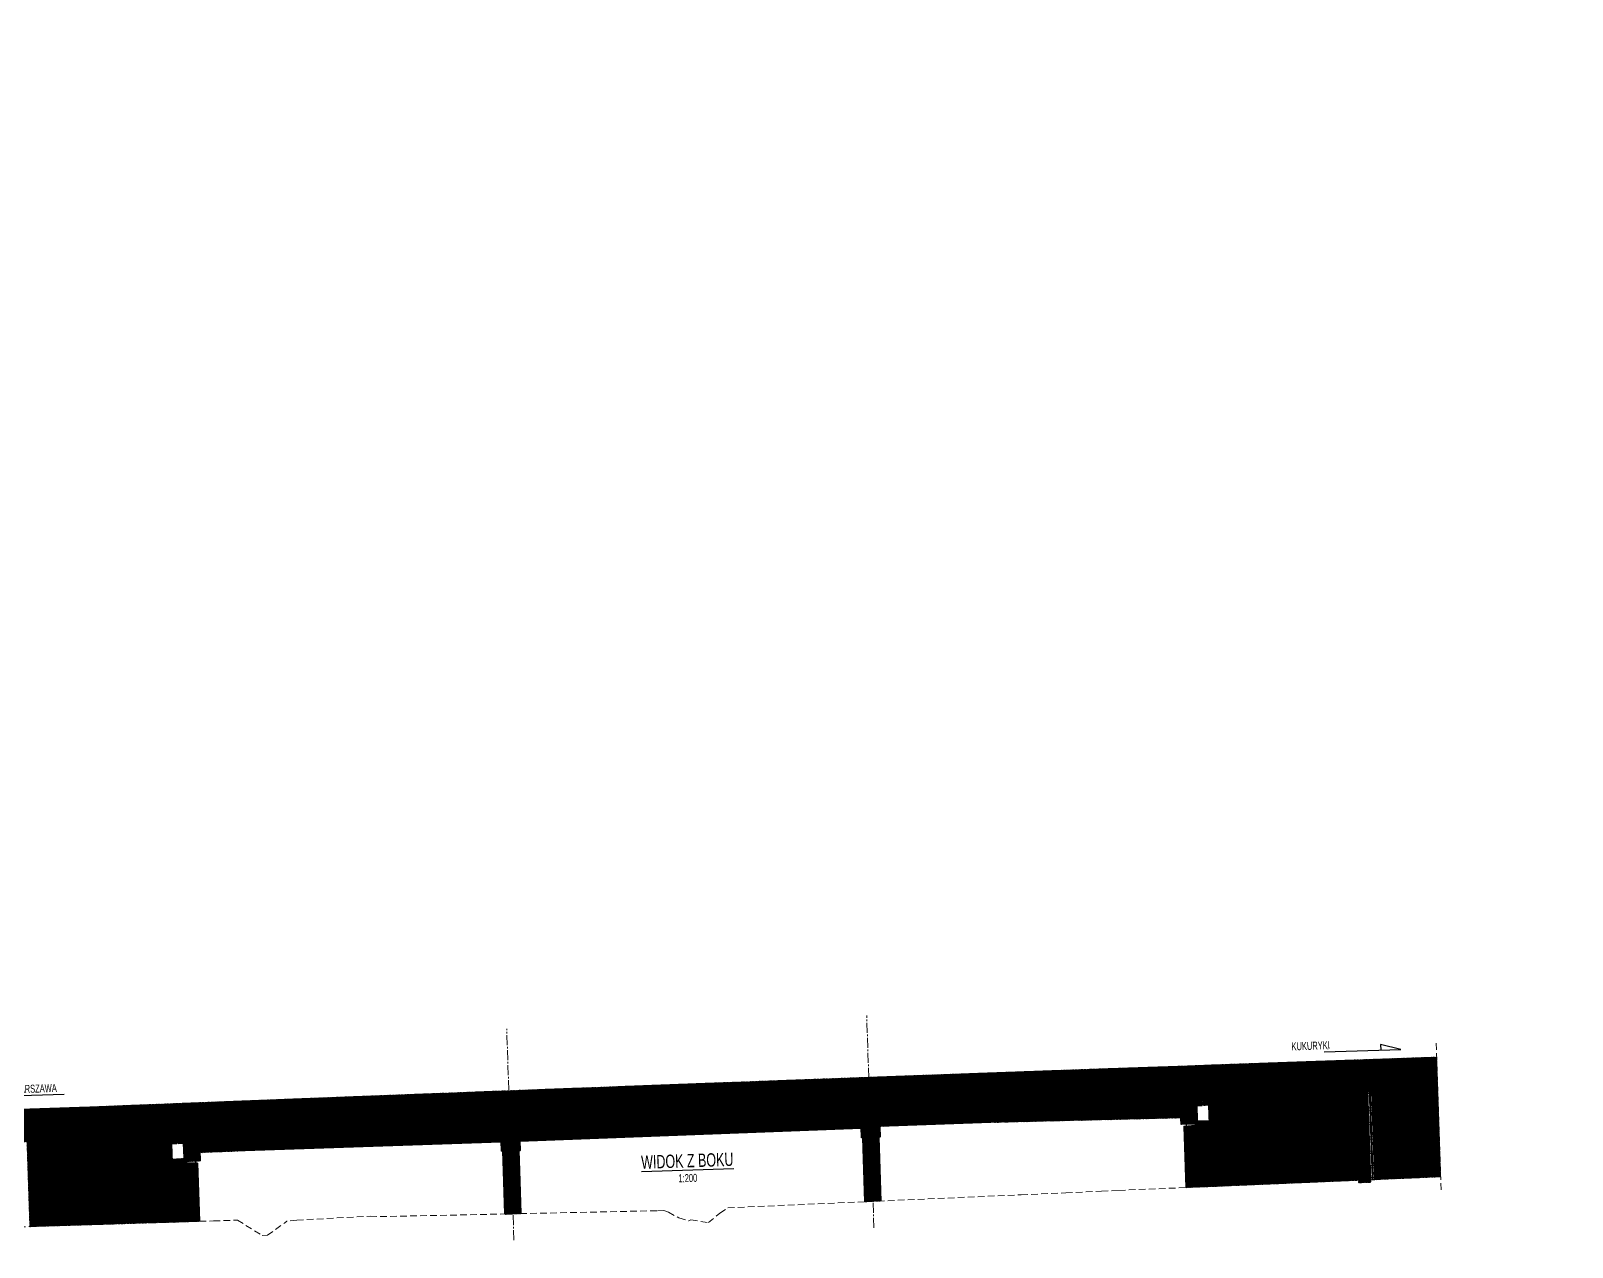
# Model space of a CAD drawing. Header units: metres. Extents: x 8395712 to 9795150, y 4166577 to 5794892.
# Drawn here: x 8418114.5 to 8418230, y 5772667.5 to 5772758.7 of the extents above; entities that cross this region are included whole.
import ezdxf
from ezdxf.enums import TextEntityAlignment as Align

# ---------------------------------------------------------------- set-up
doc = ezdxf.new("R2010")
doc.units = ezdxf.units.M
for name, pattern in [('CENTER2', [1.125, 0.75, -0.125, 0.125, -0.125]), ('DASHED', [0.75, 0.5, -0.25]), ('HIDDEN', [0.375, 0.25, -0.125])]:
    doc.linetypes.add(name, pattern=pattern)
for name, color, linetype, lineweight in [('$0$AII_M_wyposażenie', 8, 'Continuous', 9), ('AII_M_konstrukcja 0.35', 2, 'Continuous', 35), ('AII_M_kreskowanie', 8, 'Continuous', 0), ('AII_M_obiekty osie', 7, 'CENTER2', 18), ('AII_M_odwodnienie', 8, 'Continuous', 9), ('AII_M_opisy', 1, 'Continuous', 25), ('AII_M_opisy wymiary', 1, 'Continuous', 25), ('AII_M_roboty ziemne wykopy', 9, 'DASHED', 18), ('AII_M_teren istniejacy', 94, 'DASHED', 18), ('AII_M_teren projektowany', 4, 'Continuous', 70), ('AII_M_wymiary', 1, 'Continuous', 25), ('G_ProfilPodluznyKrzywa', 1, 'Continuous', 50)]:
    doc.layers.add(name, color=color, linetype=linetype, lineweight=lineweight)
for name, color, linetype in [('$4$AII_M_obiekty', 7, 'Continuous'), ('AII_M_ekrany', 8, 'Continuous'), ('AII_M_opis', 1, 'Continuous'), ('AII_M_opisy kierunki', 1, 'Continuous'), ('AII_M_podpory', 1, 'Continuous'), ('AII_M_schody', 8, 'Continuous'), ('AII_M_wyposażenie', 8, 'Continuous')]:
    doc.layers.add(name, color=color, linetype=linetype)
doc.styles.add('AII_norm.', font='CDMSIMPL.shx', dxfattribs={"width": 0.75, "bigfont": 'CDMBIGPL.shx'})
doc.styles.add('CDMSTYLE', font='CDMSIMPL.shx', dxfattribs={"width": 0.7, "bigfont": 'CDMBIGPL.shx'})
pattern_1 = [(46.920622, (8418133.89308, 5772453.13656), (-0.023190459, 0.0216855968), []), (136.920622, (8418133.89308, 5772453.13656), (-0.0216855968, -0.023190459), [])]

# ---------------------------------------------------------------- blocks, each defined once
blk = doc.blocks.new('$0$ŁożGarn GJ-flat-1')
at = {"layer": '$0$AII_M_wyposażenie', "linetype": 'Continuous', "lineweight": -2, "ltscale": 0.01}
for p, q in [((-0.31, 0.11), (-0.31, 0.14)), ((-0.31, 0.14), (0.31, 0.14)), ((-0.03, 0.11), (-0.31, 0.11)), ((-0.3, 0.1), (-0.3, 0.11)), ((-0.3, 0.1), (-0.03, 0.1)), ((-0.26, 0.06), (-0.3, 0.06)), ((-0.3, 0), (-0.3, 0.06)), ((-0.3, 0), (0.3, 0)), ((-0.29, 0.1), (-0.25, 0.1)), ((-0.29, 0.08), (-0.29, 0.1)), ((-0.29, 0.08), (-0.26, 0.08)), ((-0.28, 0.06), (-0.28, 0.08)), ((-0.26, 0.06), (-0.26, 0.08)), ((-0.26, 0.06), (-0.26, 0.06)), ((-0.26, 0.06), (-0.26, 0.06)), ((-0.26, 0.01), (-0.26, 0.06)), ((0.26, 0.04), (-0.26, 0.04)), ((-0.26, 0.01), (0.26, 0.01)), ((-0.25, 0.09), (-0.25, 0.1)), ((-0.04, 0.09), (-0.25, 0.09)), ((-0.04, 0.1), (-0.04, 0.1)), ((-0.04, 0.1), (-0.03, 0.1)), ((-0.04, 0.1), (-0.04, 0.09)), ((0.04, 0.09), (-0.04, 0.09)), ((0.02, 0.12), (-0.03, 0.12)), ((0.03, 0.12), (-0.03, 0.12)), ((-0.03, 0.12), (-0.03, 0.12)), ((-0.03, 0.12), (-0.03, 0.11)), ((-0.03, 0.12), (-0.03, 0.1)), ((-0.03, 0.11), (-0.03, 0.1)), ((-0.03, 0.11), (-0.03, 0.11)), ((0.02, 0.12), (0.03, 0.12)), ((0.02, 0.12), (0.02, 0.1)), ((0.02, 0.11), (0.03, 0.11)), ((0.04, 0.1), (0.02, 0.1)), ((0.03, 0.12), (0.03, 0.11)), ((0.03, 0.11), (0.03, 0.1)), ((0.31, 0.11), (0.03, 0.11)), ((0.3, 0.1), (0.03, 0.1)), ((0.04, 0.1), (0.04, 0.1)), ((0.04, 0.1), (0.04, 0.09)), ((0.25, 0.09), (0.04, 0.09)), ((0.29, 0.1), (0.25, 0.1)), ((0.25, 0.09), (0.25, 0.1)), ((0.29, 0.08), (0.26, 0.08)), ((0.26, 0.06), (0.26, 0.08)), ((0.26, 0.06), (0.26, 0.06)), ((0.26, 0.06), (0.3, 0.06)), ((0.26, 0.01), (0.26, 0.06)), ((0.26, 0.06), (0.26, 0.06)), ((0.28, 0.06), (0.28, 0.08)), ((0.29, 0.08), (0.29, 0.1)), ((0.3, 0.1), (0.3, 0.11)), ((0.3, 0), (0.3, 0.06)), ((0.31, 0.14), (0.31, 0.11))]:
    blk.add_line(p, q, dxfattribs=at)
blk = doc.blocks.new('*U397')
at = {"layer": 'AII_M_schody', "color": 0, "linetype": 'Continuous', "lineweight": 5, "ltscale": 0.5}
blk.add_line((0.4, -6.66), (-0.4, -6.66), dxfattribs=at)
at = {"layer": 'AII_M_schody', "color": 0, "linetype": 'HIDDEN', "lineweight": 5, "ltscale": 0.5}
for p, q in [((-0.4, -6.66), (-0.4, -6.84)), ((-0.4, -6.84), (0.4, -6.84)), ((0.4, -6.84), (0.4, -6.66))]:
    blk.add_line(p, q, dxfattribs=at)
at = {"layer": 'AII_M_schody', "color": 0, "linetype": 'Continuous', "lineweight": 5}
for points in [[(-0.65, 1.1), (-0.57, 1.1), (-0.57, -6.48), (-0.65, -6.48)], [(-0.46, -6.66), (-0.46, 0), (-0.4, 0), (-0.4, -6.66)], [(0.4, -0.18), (0.4, 0), (-0.4, 0), (-0.4, -0.18)], [(0.46, -6.66), (0.46, 0), (0.4, 0), (0.4, -6.66)], [(0.4, -0.36), (0.4, -0.18), (-0.4, -0.18), (-0.4, -0.36)], [(0.4, -0.54), (0.4, -0.36), (-0.4, -0.36), (-0.4, -0.54)], [(0.4, -0.72), (0.4, -0.54), (-0.4, -0.54), (-0.4, -0.72)], [(0.4, -0.9), (0.4, -0.72), (-0.4, -0.72), (-0.4, -0.9)], [(0.4, -1.08), (0.4, -0.9), (-0.4, -0.9), (-0.4, -1.08)], [(0.4, -1.26), (0.4, -1.08), (-0.4, -1.08), (-0.4, -1.26)], [(0.4, -1.44), (0.4, -1.26), (-0.4, -1.26), (-0.4, -1.44)], [(0.4, -1.62), (0.4, -1.44), (-0.4, -1.44), (-0.4, -1.62)], [(0.4, -1.8), (0.4, -1.62), (-0.4, -1.62), (-0.4, -1.8)], [(0.4, -1.98), (0.4, -1.8), (-0.4, -1.8), (-0.4, -1.98)], [(0.4, -2.16), (0.4, -1.98), (-0.4, -1.98), (-0.4, -2.16)], [(0.4, -2.34), (0.4, -2.16), (-0.4, -2.16), (-0.4, -2.34)], [(0.4, -2.52), (0.4, -2.34), (-0.4, -2.34), (-0.4, -2.52)], [(0.4, -2.7), (0.4, -2.52), (-0.4, -2.52), (-0.4, -2.7)], [(0.4, -2.88), (0.4, -2.7), (-0.4, -2.7), (-0.4, -2.88)], [(0.4, -3.06), (0.4, -2.88), (-0.4, -2.88), (-0.4, -3.06)], [(0.4, -3.24), (0.4, -3.06), (-0.4, -3.06), (-0.4, -3.24)], [(0.4, -3.42), (0.4, -3.24), (-0.4, -3.24), (-0.4, -3.42)], [(0.4, -3.6), (0.4, -3.42), (-0.4, -3.42), (-0.4, -3.6)], [(0.4, -3.78), (0.4, -3.6), (-0.4, -3.6), (-0.4, -3.78)], [(0.4, -3.96), (0.4, -3.78), (-0.4, -3.78), (-0.4, -3.96)], [(0.4, -4.14), (0.4, -3.96), (-0.4, -3.96), (-0.4, -4.14)], [(0.4, -4.32), (0.4, -4.14), (-0.4, -4.14), (-0.4, -4.32)], [(0.4, -4.5), (0.4, -4.32), (-0.4, -4.32), (-0.4, -4.5)], [(0.4, -4.68), (0.4, -4.5), (-0.4, -4.5), (-0.4, -4.68)], [(0.4, -4.86), (0.4, -4.68), (-0.4, -4.68), (-0.4, -4.86)], [(0.4, -5.04), (0.4, -4.86), (-0.4, -4.86), (-0.4, -5.04)], [(0.4, -5.22), (0.4, -5.04), (-0.4, -5.04), (-0.4, -5.22)], [(0.4, -5.4), (0.4, -5.22), (-0.4, -5.22), (-0.4, -5.4)], [(0.4, -5.58), (0.4, -5.4), (-0.4, -5.4), (-0.4, -5.58)], [(0.4, -5.76), (0.4, -5.58), (-0.4, -5.58), (-0.4, -5.76)], [(0.4, -5.94), (0.4, -5.76), (-0.4, -5.76), (-0.4, -5.94)], [(-0.46, -6.66), (-0.76, -6.66), (-0.76, -6.48), (-0.46, -6.48)], [(0.4, -6.12), (0.4, -5.94), (-0.4, -5.94), (-0.4, -6.12)], [(0.4, -6.3), (0.4, -6.12), (-0.4, -6.12), (-0.4, -6.3)], [(0.4, -6.48), (0.4, -6.3), (-0.4, -6.3), (-0.4, -6.48)], [(0.4, -6.66), (0.4, -6.48), (-0.4, -6.48), (-0.4, -6.66)]]:
    blk.add_lwpolyline(points, close=True, dxfattribs=at)
for points in [[(-0.65, -0.36), (-0.76, -0.36), (-0.76, -0.18), (-0.65, -0.18)], [(-0.57, -0.18), (-0.46, -0.18), (-0.46, -0.36), (-0.57, -0.36)], [(-0.65, -1.44), (-0.76, -1.44), (-0.76, -1.26), (-0.65, -1.26)], [(-0.57, -1.26), (-0.46, -1.26), (-0.46, -1.44), (-0.57, -1.44)], [(-0.65, -2.52), (-0.76, -2.52), (-0.76, -2.34), (-0.65, -2.34)], [(-0.65, -3.6), (-0.76, -3.6), (-0.76, -3.42), (-0.65, -3.42)], [(-0.57, -2.34), (-0.46, -2.34), (-0.46, -2.52), (-0.57, -2.52)], [(-0.57, -3.42), (-0.46, -3.42), (-0.46, -3.6), (-0.57, -3.6)], [(-0.65, -4.68), (-0.76, -4.68), (-0.76, -4.5), (-0.65, -4.5)], [(-0.57, -4.5), (-0.46, -4.5), (-0.46, -4.68), (-0.57, -4.68)], [(-0.65, -5.76), (-0.76, -5.76), (-0.76, -5.58), (-0.65, -5.58)], [(-0.57, -5.58), (-0.46, -5.58), (-0.46, -5.76), (-0.57, -5.76)]]:
    blk.add_lwpolyline(points, dxfattribs=at)
blk = doc.blocks.new('zw$F0A4')
at = {"layer": 'AII_M_kreskowanie'}
h = blk.add_hatch(dxfattribs=at)
h.set_pattern_fill('ANSI37', color=253, scale=0.0005, angle=356.3528)
h.set_pattern_definition([(289.06737, (0.2937978, 0.4388404), (0.001500402, 0.0005186039), []), (19.06737, (0.2937978, 0.4388404), (-0.0005186039, 0.001500402), [])])
h.paths.add_polyline_path([(0.08, 2.4), (-0.08, 2.4), (-0.08, 0), (0.08, 0)])
at = {"layer": 'AII_M_ekrany', "const_width": 0.01}
blk.add_lwpolyline([(0.08, 2.4), (-0.08, 2.4), (-0.08, 0), (0.08, 0)], close=True, dxfattribs=at)
blk = doc.blocks.new('*U11')
at = {"layer": 'AII_M_opisy kierunki', "color": 0, "lineweight": -2}
blk.add_lwpolyline([(-28.77, 0), (0, 0), (-7.5, 2.1), (-7.5, 2.1), (-7.5, 0)], dxfattribs=at)
at = {"layer": 'AII_M_opisy kierunki', "color": 2, "lineweight": -2, "style": 'CDMSTYLE', "width": 0.7}
blk.add_attdef('KIERUNEK', (-40.9, 1), '', height=3, dxfattribs=at)
blk = doc.blocks.new('*U10')
at = {"layer": 'AII_M_opisy kierunki', "color": 0, "lineweight": -2}
blk.add_lwpolyline([(28.77, 0), (0, 0), (7.5, 2.1), (7.5, 2.1), (7.5, 0)], dxfattribs=at)
at = {"layer": 'AII_M_opisy kierunki', "color": 2, "lineweight": -2, "style": 'CDMSTYLE', "width": 0.7}
blk.add_attdef('KIERUNEK', (9.5, 1), '', height=3, dxfattribs=at)

msp = doc.modelspace()

# ---------------------------------------------------------------- hatches: boundary and pattern name
at = {"layer": 'AII_M_kreskowanie', "lineweight": 0, "true_color": 0xc5c7c4}
h = msp.add_hatch(dxfattribs=at)
h.set_pattern_fill('ANSI37', color=9, scale=0.01, angle=118.530176)
h.set_pattern_definition([(165.450799, (8418133.89308, 5772453.13656), (-0.0079759582, -0.0307318498), []), (255.450799, (8418133.89308, 5772453.13656), (0.0307318498, -0.0079759582), [])])
edge = h.paths.add_edge_path()
edge.add_line((8418163.8963, 5772677.3202), (8418125.5422, 5772675.854))
edge.add_line((8418125.5422, 5772675.854), (8418125.5624, 5772675.2543))
edge.add_arc((8418908.7333, 5752691.225), 19999.3696, 92.02429181, 92.244264, ccw=False)
edge.add_line((8418202.2914, 5772678.1138), (8418202.2713, 5772678.7134))
edge.add_line((8418202.2713, 5772678.7134), (8418163.8963, 5772677.3202))
at = {"layer": 'AII_M_kreskowanie', "linetype": 'ByBlock', "lineweight": 25, "true_color": 0xa53a2d}
h = msp.add_hatch(dxfattribs=at)
h.set_pattern_fill('ANSI37', color=15, scale=0.01)
h.set_pattern_definition([(46.920622, (8418134.341746, 5772439.757), (-0.023190459, 0.0216855968), []), (136.920622, (8418134.341746, 5772439.757), (-0.0216855968, -0.023190459), [])])
h.paths.add_polyline_path([(8418219.9541, 5772679.3334), (8418219.048, 5772679.303), (8418217.0492, 5772679.234), (8418215.0504, 5772679.1647), (8418213.7011, 5772679.1178), (8418213.1268, 5772679.0978), (8418211.1291, 5772679.0282), (8418209.1303, 5772678.9584), (8418207.1316, 5772678.8883), (8418205.1328, 5772678.8181), (8418203.134, 5772678.7476), (8418201.1357, 5772678.6649), (8418199.1368, 5772678.5978), (8418197.1379, 5772678.5308), (8418195.139, 5772678.4638), (8418193.1403, 5772678.3923), (8418191.1416, 5772678.3207), (8418189.1429, 5772678.2488), (8418187.1442, 5772678.1767), (8418185.1455, 5772678.1045), (8418183.1468, 5772678.032), (8418181.1481, 5772677.9594), (8418179.1494, 5772677.8865), (8418177.1507, 5772677.8135), (8418175.1521, 5772677.7402), (8418173.1534, 5772677.6667), (8418171.1548, 5772677.5931), (8418169.1561, 5772677.5192), (8418167.1575, 5772677.4452), (8418165.1588, 5772677.3709), (8418163.1602, 5772677.2965), (8418161.1616, 5772677.2218), (8418159.163, 5772677.1469), (8418157.1646, 5772677.0651), (8418155.1658, 5772676.9966), (8418153.1672, 5772676.9212), (8418151.1686, 5772676.8455), (8418149.17, 5772676.7697), (8418147.1714, 5772676.6936), (8418145.1729, 5772676.6174), (8418143.1743, 5772676.5409), (8418141.1757, 5772676.4642), (8418139.1772, 5772676.3874), (8418137.1787, 5772676.3103), (8418135.1801, 5772676.2331), (8418133.1816, 5772676.1556), (8418131.1831, 5772676.078), (8418129.1846, 5772676.0001), (8418127.1861, 5772675.9208), (8418125.1876, 5772675.8438), (8418123.1891, 5772675.7654), (8418121.1906, 5772675.6867), (8418119.1922, 5772675.6043), (8418117.1933, 5772675.5373), (8418115.1945, 5772675.4703), (8418114.295, 5772675.4401), (8418112.9459, 5772675.3866), (8418110.947, 5772675.3195), (8418108.122, 5772675.1937), (8418108.0416, 5772677.5887), (8418110.8667, 5772677.7145), (8418112.8656, 5772677.7815), (8418114.2147, 5772677.835), (8418115.1142, 5772677.8652), (8418117.113, 5772677.9322), (8418119.1119, 5772677.9993), (8418121.1103, 5772678.0816), (8418123.1088, 5772678.1603), (8418125.1072, 5772678.2388), (8418127.1058, 5772678.3158), (8418129.1043, 5772678.3951), (8418131.1028, 5772678.4729), (8418133.1013, 5772678.5506), (8418135.0998, 5772678.628), (8418137.0983, 5772678.7053), (8418139.0969, 5772678.7823), (8418141.0954, 5772678.8592), (8418143.094, 5772678.9358), (8418145.0925, 5772679.0123), (8418147.0911, 5772679.0886), (8418149.0897, 5772679.1646), (8418151.0883, 5772679.2405), (8418153.0869, 5772679.3161), (8418155.0854, 5772679.3916), (8418157.0843, 5772679.46), (8418159.0827, 5772679.5419), (8418161.0813, 5772679.6167), (8418163.0799, 5772679.6914), (8418165.0785, 5772679.7659), (8418167.0772, 5772679.8401), (8418169.0758, 5772679.9142), (8418171.0744, 5772679.988), (8418173.0731, 5772680.0617), (8418175.0718, 5772680.1351), (8418177.0704, 5772680.2084), (8418179.0691, 5772680.2815), (8418181.0678, 5772680.3543), (8418183.0665, 5772680.427), (8418185.0652, 5772680.4994), (8418187.0639, 5772680.5717), (8418189.0626, 5772680.6437), (8418191.0613, 5772680.7156), (8418193.06, 5772680.7873), (8418195.0587, 5772680.8587), (8418197.0576, 5772680.9257), (8418199.0565, 5772680.9928), (8418201.0554, 5772681.0598), (8418203.0537, 5772681.1425), (8418205.0525, 5772681.213), (8418207.0512, 5772681.2832), (8418209.05, 5772681.3533), (8418211.0488, 5772681.4232), (8418213.0465, 5772681.4928), (8418213.6208, 5772681.5128), (8418214.9701, 5772681.5596), (8418216.9689, 5772681.6289), (8418218.9677, 5772681.698), (8418219.8738, 5772681.7284)])
at = {"layer": 'AII_M_kreskowanie', "linetype": 'Continuous', "true_color": 0xc5c7c4}
h = msp.add_hatch(dxfattribs=at)
h.set_pattern_fill('ANSI37', color=9, scale=0.005, angle=-16.947042)
h.set_pattern_definition([(292.9075595, (8418124.100431, 5772419.812247), (0.0146230032, 0.0061792721), []), (22.9075595, (8418124.100431, 5772419.812247), (-0.0061792721, 0.0146230032), [])])
h.paths.add_polyline_path([(8418214.8633, 5772680.2838), (8418214.7834, 5772680.2811), (8418215.0434, 5772672.5255), (8418215.1234, 5772672.5282)])
at = {"layer": 'AII_M_kreskowanie', "linetype": 'ByBlock', "lineweight": 25, "true_color": 0x4d6f39}
h = msp.add_hatch(dxfattribs=at)
h.set_pattern_fill('ANSI37', color=87, scale=0.01)
h.set_pattern_definition([(46.920622, (8418134.23674, 5772442.888382), (-0.023190459, 0.0216855968), []), (136.920622, (8418134.23674, 5772442.888382), (-0.0216855968, -0.023190459), [])])
h.paths.add_polyline_path([(8418211.9628, 5772678.4532), (8418212.8435, 5772679.084), (8418211.2126, 5772679.0274), (8418202.4712, 5772678.7205), (8418202.4212, 5772678.7187), (8418202.3712, 5772678.717), (8418202.3913, 5772678.1173), (8418202.3929, 5772678.1173), (8418202.3945, 5772678.1174), (8418202.396, 5772678.1175), (8418202.3976, 5772678.1175), (8418202.3992, 5772678.1176), (8418202.4007, 5772678.1176), (8418202.4023, 5772678.1177), (8418202.4038, 5772678.1177), (8418202.4054, 5772678.1178), (8418202.407, 5772678.1178), (8418202.4085, 5772678.1179), (8418202.4101, 5772678.1179), (8418202.4116, 5772678.118), (8418202.4132, 5772678.1181), (8418202.4148, 5772678.1181), (8418202.4163, 5772678.1182), (8418202.4179, 5772678.1182), (8418202.4195, 5772678.1183), (8418202.421, 5772678.1183), (8418202.4226, 5772678.1184), (8418202.4241, 5772678.1184), (8418202.4257, 5772678.1185), (8418202.4273, 5772678.1186), (8418202.4288, 5772678.1186), (8418202.4304, 5772678.1187), (8418202.4319, 5772678.1187), (8418202.4335, 5772678.1188), (8418202.4351, 5772678.1188), (8418202.4366, 5772678.1189), (8418202.4382, 5772678.1189), (8418202.4398, 5772678.119), (8418202.4413, 5772678.1191), (8418202.4429, 5772678.1191), (8418202.4444, 5772678.1192), (8418202.446, 5772678.1192), (8418202.4476, 5772678.1193), (8418202.4491, 5772678.1193), (8418202.4507, 5772678.1194), (8418202.4522, 5772678.1194), (8418202.4538, 5772678.1195), (8418202.4554, 5772678.1195), (8418202.4569, 5772678.1196), (8418202.4585, 5772678.1197), (8418202.4601, 5772678.1197), (8418202.4616, 5772678.1198), (8418202.4632, 5772678.1198), (8418202.4647, 5772678.1199), (8418202.4663, 5772678.1199), (8418202.4679, 5772678.12), (8418202.4694, 5772678.12), (8418202.471, 5772678.1201), (8418202.4726, 5772678.1202), (8418202.4741, 5772678.1202), (8418202.4757, 5772678.1203), (8418202.4772, 5772678.1203), (8418202.4788, 5772678.1204), (8418202.4804, 5772678.1204), (8418202.4819, 5772678.1205), (8418202.4835, 5772678.1205), (8418202.485, 5772678.1206), (8418202.4866, 5772678.1207), (8418202.4882, 5772678.1207), (8418202.4897, 5772678.1208), (8418202.4913, 5772678.1208), (8418202.7645, 5772678.1305), (8418203.0376, 5772678.1401), (8418203.3108, 5772678.1498), (8418203.584, 5772678.1594), (8418203.8571, 5772678.169), (8418204.1303, 5772678.1787), (8418204.4035, 5772678.1883), (8418204.6766, 5772678.1979), (8418204.9498, 5772678.2075), (8418205.223, 5772678.2171), (8418205.4961, 5772678.2268), (8418205.7693, 5772678.2364), (8418206.0425, 5772678.246), (8418206.3157, 5772678.2556), (8418206.5888, 5772678.2652), (8418206.862, 5772678.2748), (8418207.1352, 5772678.2843), (8418207.4083, 5772678.2939), (8418207.6815, 5772678.3035), (8418207.9547, 5772678.3131), (8418208.2278, 5772678.3227), (8418208.501, 5772678.3322), (8418208.7742, 5772678.3418), (8418209.0474, 5772678.3514), (8418209.3205, 5772678.3609), (8418209.5937, 5772678.3705), (8418209.8669, 5772678.38), (8418210.14, 5772678.3896), (8418210.4132, 5772678.3991), (8418210.6864, 5772678.4087), (8418210.9596, 5772678.4182), (8418211.2327, 5772678.4278), (8418211.5059, 5772678.4373), (8418211.7791, 5772678.4468)])
h.paths.add_polyline_path([(8418115.4009, 5772675.4542), (8418116.3125, 5772674.8897), (8418116.5254, 5772674.8981), (8418116.7956, 5772674.9088), (8418117.0659, 5772674.9196), (8418117.3362, 5772674.9303), (8418117.6064, 5772674.941), (8418117.8767, 5772674.9517), (8418118.147, 5772674.9624), (8418118.4172, 5772674.973), (8418118.6875, 5772674.9837), (8418118.9578, 5772674.9944), (8418119.228, 5772675.0051), (8418119.4983, 5772675.0158), (8418119.7686, 5772675.0264), (8418120.0388, 5772675.0371), (8418120.3091, 5772675.0478), (8418120.5794, 5772675.0584), (8418120.8496, 5772675.0691), (8418121.1199, 5772675.0797), (8418121.3902, 5772675.0904), (8418121.6604, 5772675.101), (8418121.9307, 5772675.1117), (8418122.201, 5772675.1223), (8418122.4713, 5772675.133), (8418122.7415, 5772675.1436), (8418123.0118, 5772675.1542), (8418123.2821, 5772675.1648), (8418123.5523, 5772675.1755), (8418123.8226, 5772675.1861), (8418124.0929, 5772675.1967), (8418124.3631, 5772675.2073), (8418124.6334, 5772675.2179), (8418124.9037, 5772675.2285), (8418125.174, 5772675.2391), (8418125.4442, 5772675.2497), (8418125.4241, 5772675.8494), (8418125.151, 5772675.8386), (8418124.8778, 5772675.8279), (8418124.6046, 5772675.8171), (8418124.3315, 5772675.8063), (8418124.0583, 5772675.7956), (8418123.7852, 5772675.7848), (8418123.512, 5772675.7741), (8418123.2389, 5772675.7633), (8418122.9657, 5772675.7525), (8418122.6925, 5772675.7418), (8418122.4194, 5772675.731), (8418122.1462, 5772675.7202), (8418121.8731, 5772675.7095), (8418121.5999, 5772675.6987), (8418121.3267, 5772675.6879), (8418121.0536, 5772675.6772), (8418120.7804, 5772675.6664), (8418120.5073, 5772675.6556), (8418120.2341, 5772675.6449), (8418119.961, 5772675.6341), (8418119.6878, 5772675.6233), (8418119.4146, 5772675.6126), (8418119.1415, 5772675.6018), (8418118.8683, 5772675.591), (8418118.5952, 5772675.5802), (8418118.322, 5772675.5695), (8418118.0488, 5772675.5587), (8418117.7757, 5772675.5479), (8418117.5025, 5772675.5372), (8418117.2294, 5772675.5264), (8418116.9562, 5772675.5156), (8418116.6831, 5772675.5048), (8418116.4099, 5772675.4941), (8418116.1367, 5772675.4833), (8418115.8636, 5772675.4725), (8418115.5904, 5772675.4617)])
h.paths.add_polyline_path([(8418108.1232, 5772675.1638), (8418108.123, 5772675.1669), (8418107.942, 5772675.1597)])
at = {"layer": 'AII_M_kreskowanie', "linetype": 'ByBlock', "lineweight": 25, "true_color": 0x61993b}
h = msp.add_hatch(dxfattribs=at)
h.set_pattern_fill('ANSI37', color=85, scale=0.01)
h.set_pattern_definition(pattern_1)
h.paths.add_polyline_path([(8418214.0137, 5772672.4992), (8418213.7918, 5772679.1171), (8418212.8439, 5772679.0843), (8418202.9957, 5772672.0309)])
h.paths.add_polyline_path([(8418215.0111, 5772679.1598), (8418215.2327, 5772672.551), (8418220.1745, 5772672.7611), (8418219.9542, 5772679.3307)])
at = {"layer": 'AII_M_kreskowanie', "lineweight": 0, "true_color": 0x818979}
h = msp.add_hatch(dxfattribs=at)
h.set_pattern_fill('ANSI37', color=8, scale=0.01, angle=118.530176)
h.set_pattern_definition([(46.920622, (8418161.534178, 5772440.85026), (-0.023190459, 0.0216855968), []), (136.920622, (8418161.534178, 5772440.85026), (-0.0216855968, -0.023190459), [])])
h.paths.add_polyline_path([(8418214.7103, 5772679.1781), (8418213.7908, 5772679.1472), (8418214.02, 5772672.3111), (8418214.9395, 5772672.3419)])
at = {"layer": 'AII_M_kreskowanie', "linetype": 'ByBlock', "lineweight": 25, "true_color": 0x818979}
h = msp.add_hatch(dxfattribs=at)
h.set_pattern_fill('ANSI37', color=8, scale=0.01)
h.set_pattern_definition([(46.920622, (8418185.90183, 5772467.71973), (-0.023190459, 0.021685597), []), (136.920622, (8418185.90183, 5772467.71973), (-0.021685597, -0.023190459), [])])
h.paths.add_polyline_path([(8418200.9922, 5772678.0678), (8418178.1069, 5772677.2469), (8418178.1304, 5772676.5447), (8418201.0157, 5772677.3689)])
h = msp.add_hatch(dxfattribs=at)
h.set_pattern_fill('ANSI37', color=8, scale=0.01)
h.set_pattern_definition(pattern_1)
h.paths.add_polyline_path([(8418204.7899, 5772678.2019), (8418202.7911, 5772678.1314), (8418202.8391, 5772676.6997), (8418200.9434, 5772676.541), (8418201.0973, 5772671.9518), (8418202.9957, 5772672.0309), (8418204.9499, 5772673.4305)])
at = {"layer": 'AII_M_kreskowanie', "linetype": 'ByBlock', "lineweight": 25}
h = msp.add_hatch(dxfattribs=at)
h.set_pattern_fill('ANSI37', color=256)
h.set_pattern_definition([(46.9206, (8418206.63, 5772457.0416), (-2.319046, 2.16856), []), (136.9206, (8418206.63, 5772457.0416), (-2.16856, -2.319046), [])])
h.paths.add_polyline_path([(8418201.8916, 5772678.1009), (8418200.9923, 5772678.0657), (8418201.0291, 5772676.9692), (8418201.9286, 5772676.9993)])
at = {"layer": 'AII_M_kreskowanie', "linetype": 'ByBlock', "lineweight": 25, "true_color": 0x818979}
h = msp.add_hatch(dxfattribs=at)
h.set_pattern_fill('ANSI37', color=8, scale=0.01)
h.set_pattern_definition([(46.9206, (8418202.39085, 5772677.041046), (-0.02319046, 0.0216856), []), (136.9206, (8418202.39085, 5772677.041046), (-0.0216856, -0.02319046), [])])
h.paths.add_polyline_path([(8418201.8916, 5772678.1009), (8418200.9923, 5772678.0657), (8418201.0291, 5772676.9692), (8418201.9286, 5772676.9993)])
h = msp.add_hatch(dxfattribs=at)
h.set_pattern_fill('ANSI37', color=8, scale=0.01)
h.set_pattern_definition(pattern_1)
h.paths.add_polyline_path([(8418211.9628, 5772678.4532), (8418204.8098, 5772678.2026), (8418204.9694, 5772673.4445)])
h = msp.add_hatch(dxfattribs=at)
h.set_pattern_fill('ANSI37', color=8, scale=0.01)
h.set_pattern_definition([(46.920622, (8418158.923675, 5772466.615697), (-0.023190459, 0.021685597), []), (136.920622, (8418158.923675, 5772466.615697), (-0.021685597, -0.023190459), [])])
h.paths.add_polyline_path([(8418176.7079, 5772677.1931), (8418151.1257, 5772676.2321), (8418151.1523, 5772675.4407), (8418176.7347, 5772676.3946)])
h = msp.add_hatch(dxfattribs=at)
h.set_pattern_fill('ANSI37', color=8, scale=0.01)
h.set_pattern_definition([(46.920622, (8418166.655865, 5772456.433117), (-0.023190459, 0.021685597), []), (136.920622, (8418166.655865, 5772456.433117), (-0.021685597, -0.023190459), [])])
h.paths.add_polyline_path([(8418178.1069, 5772677.2453), (8418176.7079, 5772677.1922), (8418176.7581, 5772675.6961), (8418178.1573, 5772675.743)])
at = {"layer": 'AII_M_kreskowanie', "linetype": 'ByBlock', "lineweight": 25, "true_color": 0x7a7b7a}
h = msp.add_hatch(dxfattribs=at)
h.set_pattern_fill('ANSI37', color=8, scale=0.01)
h.set_pattern_definition([(46.920622, (8418153.12663, 5772467.25491), (-0.023190459, 0.021685597), []), (136.920622, (8418153.12663, 5772467.25491), (-0.021685597, -0.023190459), [])])
h.paths.add_polyline_path([(8418202.8303, 5772676.961), (8418200.9418, 5772676.952), (8418200.928, 5772677.3658), (8418186.2284, 5772676.8364), (8418200.6837, 5772677.1894), (8418200.7002, 5772676.6987), (8418202.8388, 5772676.7092)])
at = {"layer": 'AII_M_kreskowanie', "linetype": 'ByBlock', "lineweight": 25, "true_color": 0x818979}
h = msp.add_hatch(dxfattribs=at)
h.set_pattern_fill('ANSI37', color=8, scale=0.01)
h.set_pattern_definition([(46.920622, (8418134.63813, 5772465.7773), (-0.023190459, 0.021685597), []), (136.920622, (8418134.63813, 5772465.7773), (-0.021685597, -0.023190459), [])])
h.paths.add_polyline_path([(8418149.7265, 5772676.1867), (8418126.8432, 5772675.3045), (8418126.8667, 5772674.6023), (8418149.7539, 5772675.3698)])
h = msp.add_hatch(dxfattribs=at)
h.set_pattern_fill('ANSI37', color=8, scale=0.01)
h.set_pattern_definition([(46.920622, (8418139.674407, 5772455.427603), (-0.023190459, 0.021685597), []), (136.920622, (8418139.674407, 5772455.427603), (-0.021685597, -0.023190459), [])])
h.paths.add_polyline_path([(8418151.1255, 5772676.2397), (8418149.7265, 5772676.1867), (8418149.7766, 5772674.6906), (8418151.1759, 5772674.7375)])
h = msp.add_hatch(dxfattribs=at)
h.set_pattern_fill('ANSI37', color=8, scale=0.01)
h.set_pattern_definition([(46.920622, (8418141.940896, 5772465.742507), (-0.023190459, 0.021685597), []), (136.920622, (8418141.940896, 5772465.742507), (-0.021685597, -0.023190459), [])])
h.paths.add_polyline_path([(8418178.0574, 5772675.7397), (8418176.858, 5772675.6995), (8418177.0193, 5772670.8914), (8418178.2182, 5772670.9444)])
at = {"layer": 'AII_M_kreskowanie', "linetype": 'ByBlock', "lineweight": 25, "true_color": 0x61993b}
h = msp.add_hatch(dxfattribs=at)
h.set_pattern_fill('ANSI37', color=85, scale=0.01)
h.set_pattern_definition([(46.920622, (8418145.03702, 5772471.928072), (-0.023190459, 0.021685597), []), (136.920622, (8418145.03702, 5772471.928072), (-0.021685597, -0.023190459), [])])
h.paths.add_polyline_path([(8418113.1999, 5772668.99), (8418112.9864, 5772675.358), (8418108.127, 5772675.1643), (8418108.335, 5772668.8404)])
h.paths.add_polyline_path([(8418114.2054, 5772675.4065), (8418114.4194, 5772669.0275), (8418125.2415, 5772669.3601), (8418115.4013, 5772675.454)])
at = {"layer": 'AII_M_kreskowanie', "linetype": 'ByBlock', "lineweight": 25, "true_color": 0x818979}
h = msp.add_hatch(dxfattribs=at)
h.set_pattern_fill('ANSI37', color=8, scale=0.01)
h.set_pattern_definition([(46.920622, (8418151.535417, 5772445.81811), (-0.023190459, 0.021685597), []), (136.920622, (8418151.535417, 5772445.81811), (-0.021685597, -0.023190459), [])])
h.paths.add_polyline_path([(8418123.0261, 5772675.1548), (8418116.3125, 5772674.8897), (8418123.1775, 5772670.6383)])
h = msp.add_hatch(dxfattribs=at)
h.set_pattern_fill('ANSI37', color=8, scale=0.01)
h.set_pattern_definition([(46.920622, (8418128.69262, 5772445.052106), (-0.023190459, 0.021685597), []), (136.920622, (8418128.69262, 5772445.052106), (-0.021685597, -0.023190459), [])])
h.paths.add_polyline_path([(8418126.9944, 5772673.7815), (8418125.0922, 5772673.8127), (8418125.0446, 5772675.234), (8418123.0461, 5772675.1556), (8418123.198, 5772670.6257), (8418125.2416, 5772669.3601), (8418127.1405, 5772669.4225)])
at = {"layer": 'AII_M_kreskowanie', "linetype": 'ByBlock', "lineweight": 25, "true_color": 0x7a7b7a}
h = msp.add_hatch(dxfattribs=at)
h.set_pattern_fill('ANSI37', color=8, scale=0.01)
h.set_pattern_definition([(46.920622, (8418129.74536, 5772455.676513), (-0.023190459, 0.021685597), []), (136.920622, (8418129.74536, 5772455.676513), (-0.021685597, -0.023190459), [])])
h.paths.add_polyline_path([(8418127.1902, 5772674.5804), (8418130.7377, 5772674.7321), (8418126.9392, 5772674.6047), (8418126.9531, 5772674.1913), (8418125.0834, 5772674.0744), (8418125.0919, 5772673.8226), (8418127.2112, 5772673.9548)])
at = {"layer": 'AII_M_kreskowanie', "linetype": 'ByBlock', "lineweight": 25, "true_color": 0x818979}
h = msp.add_hatch(dxfattribs=at)
h.set_pattern_fill('ANSI37', color=8, scale=0.01)
h.set_pattern_definition([(46.9206, (8418127.34241, 5772674.2446), (-0.02319046, 0.0216856), []), (136.9206, (8418127.34241, 5772674.2446), (-0.0216856, -0.02319046), [])])
h.paths.add_polyline_path([(8418126.8432, 5772675.3045), (8418125.9439, 5772675.2693), (8418125.9806, 5772674.1727), (8418126.8801, 5772674.2029)])
h = msp.add_hatch(dxfattribs=at)
h.set_pattern_fill('ANSI37', color=8, scale=0.01)
h.set_pattern_definition([(46.920622, (8418114.957473, 5772464.795583), (-0.023190459, 0.021685597), []), (136.920622, (8418114.957473, 5772464.795583), (-0.021685597, -0.023190459), [])])
h.paths.add_polyline_path([(8418151.0759, 5772674.7342), (8418149.8766, 5772674.694), (8418150.0359, 5772669.9444), (8418151.2347, 5772669.9975)])

# ---------------------------------------------------------------- linework, layer by layer
at = {"color": 9, "linetype": 'ByBlock', "lineweight": 25, "true_color": 0xc5c7c4, "elevation": 0}
for points in [[(8418211.3858, 5772678.4331), (8418211.3647, 5772679.0627)], [(8418212.3758, 5772678.749), (8418212.3641, 5772679.0976)], [(8418213.3846, 5772678.5027), (8418213.3635, 5772679.1324)], [(8418214.384, 5772678.5375), (8418214.3629, 5772679.1671)], [(8418179.506, 5772677.2954), (8418179.4859, 5772677.8951)], [(8418180.5054, 5772677.3319), (8418180.4853, 5772677.9315)], [(8418181.5047, 5772677.3682), (8418181.4846, 5772677.9679)], [(8418182.5041, 5772677.4046), (8418182.484, 5772678.0042)], [(8418183.5034, 5772677.4409), (8418183.4833, 5772678.0405)], [(8418184.5028, 5772677.4771), (8418184.4826, 5772678.0768)], [(8418185.5021, 5772677.5133), (8418185.482, 5772678.113)], [(8418186.5015, 5772677.5494), (8418186.4813, 5772678.1491)], [(8418187.5008, 5772677.5855), (8418187.4807, 5772678.1852)], [(8418188.5002, 5772677.6215), (8418188.4801, 5772678.2212)], [(8418189.4995, 5772677.6575), (8418189.4794, 5772678.2572)], [(8418190.4989, 5772677.6935), (8418190.4788, 5772678.2931)], [(8418191.4982, 5772677.7294), (8418191.4781, 5772678.329)], [(8418192.4976, 5772677.7652), (8418192.4775, 5772678.3649)], [(8418193.497, 5772677.801), (8418193.4768, 5772678.4006)], [(8418195.4957, 5772677.8724), (8418195.4756, 5772678.4721)], [(8418196.4951, 5772677.908), (8418196.4749, 5772678.5077)], [(8418197.4944, 5772677.9436), (8418197.4743, 5772678.5433)], [(8418198.4938, 5772677.9792), (8418198.4737, 5772678.5788)], [(8418199.4932, 5772678.0147), (8418199.4731, 5772678.6143)], [(8418200.4925, 5772678.0501), (8418200.4724, 5772678.6498)], [(8418201.4919, 5772678.0855), (8418201.4718, 5772678.6851)], [(8418202.2914, 5772678.1138), (8418202.2703, 5772678.7434)], [(8418202.3913, 5772678.1173), (8418202.3702, 5772678.7469)], [(8418203.3907, 5772678.1526), (8418203.3696, 5772678.7822)], [(8418204.3901, 5772678.1878), (8418204.369, 5772678.8175)], [(8418205.3895, 5772678.223), (8418205.3684, 5772678.8526)], [(8418206.3889, 5772678.2581), (8418206.3678, 5772678.8878)], [(8418207.3883, 5772678.2932), (8418207.3671, 5772678.9229)], [(8418208.3876, 5772678.3283), (8418208.3665, 5772678.9579)], [(8418209.387, 5772678.3633), (8418209.3659, 5772678.9929)], [(8418210.3864, 5772678.3982), (8418210.3653, 5772679.0279)], [(8418148.5273, 5772676.1411), (8418148.5072, 5772676.7408)], [(8418149.5266, 5772676.1791), (8418149.5065, 5772676.7787)], [(8418150.5259, 5772676.217), (8418150.5058, 5772676.8167)], [(8418151.5252, 5772676.2549), (8418151.5051, 5772676.8546)], [(8418152.5245, 5772676.2927), (8418152.5044, 5772676.8924)], [(8418153.5238, 5772676.3305), (8418153.5037, 5772676.9302)], [(8418154.5231, 5772676.3683), (8418154.503, 5772676.9679)], [(8418155.5224, 5772676.4059), (8418155.5023, 5772677.0056)], [(8418156.5217, 5772676.4436), (8418156.5016, 5772677.0432)], [(8418157.521, 5772676.4812), (8418157.5009, 5772677.0808)], [(8418158.5203, 5772676.5187), (8418158.5002, 5772677.1184)], [(8418159.5196, 5772676.5562), (8418159.4995, 5772677.1559)], [(8418160.5189, 5772676.5936), (8418160.4988, 5772677.1933)], [(8418161.5182, 5772676.631), (8418161.4981, 5772677.2307)], [(8418162.5175, 5772676.6683), (8418162.4974, 5772677.268)], [(8418163.5168, 5772676.7056), (8418163.4967, 5772677.3053)], [(8418164.5161, 5772676.7429), (8418164.496, 5772677.3425)], [(8418165.5155, 5772676.7801), (8418165.4953, 5772677.3797)], [(8418166.5148, 5772676.8172), (8418166.4947, 5772677.4169)], [(8418167.5141, 5772676.8543), (8418167.494, 5772677.4539)], [(8418168.5134, 5772676.8913), (8418168.4933, 5772677.491)], [(8418169.5127, 5772676.9283), (8418169.4926, 5772677.528)], [(8418170.5121, 5772676.9652), (8418170.4919, 5772677.5649)], [(8418171.5114, 5772677.0021), (8418171.4913, 5772677.6018)], [(8418172.5107, 5772677.039), (8418172.4906, 5772677.6386)], [(8418173.51, 5772677.0757), (8418173.4899, 5772677.6754)], [(8418174.5094, 5772677.1125), (8418174.4893, 5772677.7121)], [(8418175.5087, 5772677.1492), (8418175.4886, 5772677.7488)], [(8418176.508, 5772677.1858), (8418176.4879, 5772677.7855)], [(8418177.5074, 5772677.2224), (8418177.4873, 5772677.8221)], [(8418178.5067, 5772677.2589), (8418178.4866, 5772677.8586)], [(8418118.4495, 5772674.9743), (8418118.4284, 5772675.604)], [(8418119.4488, 5772675.0138), (8418119.4277, 5772675.6435)], [(8418120.448, 5772675.0533), (8418120.4269, 5772675.6829)], [(8418121.4472, 5772675.0926), (8418121.4261, 5772675.7223)], [(8418122.4465, 5772675.132), (8418122.4254, 5772675.7616)], [(8418123.4457, 5772675.1713), (8418123.4246, 5772675.8009)], [(8418124.445, 5772675.2105), (8418124.4239, 5772675.8402)], [(8418125.4442, 5772675.2497), (8418125.4231, 5772675.8794)], [(8418125.5442, 5772675.2536), (8418125.523, 5772675.8833)], [(8418126.5434, 5772675.2928), (8418126.5233, 5772675.8924)], [(8418127.5427, 5772675.3318), (8418127.5225, 5772675.9315)], [(8418128.5419, 5772675.3709), (8418128.5218, 5772675.9705)], [(8418129.5412, 5772675.4099), (8418129.5211, 5772676.0095)], [(8418130.5404, 5772675.4488), (8418130.5203, 5772676.0485)], [(8418131.5397, 5772675.4877), (8418131.5196, 5772676.0874)], [(8418132.5389, 5772675.5265), (8418132.5188, 5772676.1262)], [(8418133.5382, 5772675.5653), (8418133.5181, 5772676.165)], [(8418134.5375, 5772675.604), (8418134.5174, 5772676.2037)], [(8418135.5367, 5772675.6427), (8418135.5166, 5772676.2424)], [(8418136.536, 5772675.6814), (8418136.5159, 5772676.281)], [(8418137.5353, 5772675.7199), (8418137.5152, 5772676.3196)], [(8418138.5345, 5772675.7585), (8418138.5144, 5772676.3582)], [(8418139.5338, 5772675.797), (8418139.5137, 5772676.3966)], [(8418140.5331, 5772675.8354), (8418140.513, 5772676.4351)], [(8418141.5324, 5772675.8738), (8418141.5122, 5772676.4735)], [(8418142.5316, 5772675.9121), (8418142.5115, 5772676.5118)], [(8418143.5309, 5772675.9504), (8418143.5108, 5772676.5501)], [(8418144.5302, 5772675.9886), (8418144.5101, 5772676.5883)], [(8418145.5295, 5772676.0268), (8418145.5094, 5772676.6265)], [(8418146.5288, 5772676.065), (8418146.5086, 5772676.6646)], [(8418147.528, 5772676.1031), (8418147.5079, 5772676.7027)], [(8418116.4511, 5772674.8952), (8418116.4299, 5772675.5248)], [(8418117.4503, 5772674.9348), (8418117.4292, 5772675.5644)]]:
    msp.add_lwpolyline(points, dxfattribs=at)
at = {"color": 1, "linetype": 'ByBlock', "lineweight": 25, "elevation": 0}
msp.add_lwpolyline([(8418215.2327, 5772672.551), (8418215.0101, 5772679.1896)], dxfattribs=at)
at = {"layer": 'AII_M_konstrukcja 0.35', "color": 1, "ltscale": 0.75}
for p, q in [((8418204.7899, 5772678.2019), (8418204.9499, 5772673.4305)), ((8418204.8098, 5772678.2026), (8418204.9694, 5772673.4445)), ((8418123.0261, 5772675.1548), (8418123.1775, 5772670.6383)), ((8418123.046, 5772675.1556), (8418123.1979, 5772670.6257))]:
    msp.add_line(p, q, dxfattribs=at)
at = {"layer": 'AII_M_konstrukcja 0.35'}
for p, q in [((8418177.0193, 5772670.8914), (8418176.858, 5772675.6995)), ((8418178.2182, 5772670.9444), (8418178.0574, 5772675.7397)), ((8418149.9274, 5772673.1794), (8418149.8766, 5772674.694)), ((8418151.1267, 5772673.2196), (8418151.0759, 5772674.7342)), ((8418125.0922, 5772673.8127), (8418126.9943, 5772673.7815)), ((8418126.9943, 5772673.7815), (8418127.1405, 5772669.4225)), ((8418126.9943, 5772673.7815), (8418127.1405, 5772669.4225)), ((8418150.0349, 5772669.972), (8418149.9274, 5772673.1794)), ((8418151.2347, 5772669.9975), (8418151.1267, 5772673.2196))]:
    msp.add_line(p, q, dxfattribs=at)
at = {"layer": 'AII_M_konstrukcja 0.35', "elevation": 0}
for points in [[(8418202.7911, 5772678.1314), (8418202.8391, 5772676.6997), (8418200.9434, 5772676.541), (8418200.9434, 5772676.541), (8418201.0972, 5772671.9518)], [(8418200.9922, 5772678.0678), (8418201.0291, 5772676.9692), (8418201.9286, 5772676.9993)], [(8418201.9286, 5772676.9993), (8418201.8917, 5772678.0996)], [(8418176.7079, 5772677.1931), (8418176.7581, 5772675.6961), (8418178.1573, 5772675.743), (8418178.107, 5772677.2443)], [(8418201.0157, 5772677.3689), (8418178.1304, 5772676.5447)], [(8418149.7265, 5772676.1867), (8418149.7766, 5772674.6906), (8418151.1759, 5772674.7375), (8418151.1255, 5772676.2397)], [(8418176.7347, 5772676.3946), (8418151.1523, 5772675.4407)], [(8418125.0922, 5772673.8127), (8418125.0445, 5772675.234)], [(8418125.9439, 5772675.2693), (8418125.9806, 5772674.1727), (8418126.8801, 5772674.2029), (8418126.8432, 5772675.3045)], [(8418126.8667, 5772674.6023), (8418149.7539, 5772675.3698)]]:
    msp.add_lwpolyline(points, dxfattribs=at)
at = {"layer": 'AII_M_kreskowanie', "color": 9, "lineweight": 0, "true_color": 0xc5c7c4, "elevation": 0}
msp.add_lwpolyline([(8418194.4963, 5772677.8367), (8418194.4762, 5772678.4364)], dxfattribs=at)
at = {"layer": 'AII_M_obiekty osie', "color": 8}
for p, q in [((8418177.6856, 5772668.9226), (8418177.1515, 5772684.8506)), ((8418150.7008, 5772668.017), (8418150.17, 5772683.8451))]:
    msp.add_line(p, q, dxfattribs=at)
at = {"layer": 'AII_M_odwodnienie', "color": 8, "ltscale": 0.4, "true_color": 0x7a7b7a, "elevation": 0}
for points in [[(8418202.8388, 5772676.7092), (8418200.7002, 5772676.6987), (8418200.6837, 5772677.1894), (8418186.2284, 5772676.8364)], [(8418202.8303, 5772676.961), (8418200.9418, 5772676.952), (8418200.928, 5772677.3658)], [(8418125.0834, 5772674.0744), (8418126.9531, 5772674.1913), (8418126.9392, 5772674.6047)], [(8418125.0919, 5772673.8226), (8418127.2112, 5772673.9548), (8418127.1902, 5772674.5804), (8418130.7377, 5772674.7321)]]:
    msp.add_lwpolyline(points, dxfattribs=at)
at = {"layer": 'AII_M_opisy', "color": 1, "lineweight": 25, "ltscale": 0.5, "elevation": 0}
for points in [[(8418201.0837, 5772676.8309), (8418201.093, 5772676.5537), (8418201.7915, 5772676.6122), (8418201.7833, 5772676.8544)], [(8418126.8348, 5772674.0613), (8418126.8441, 5772673.7839), (8418126.1434, 5772673.7955), (8418126.1352, 5772674.0378)]]:
    msp.add_lwpolyline(points, close=True, dxfattribs=at)
at = {"layer": 'AII_M_opisy wymiary', "color": 1, "linetype": 'ByBlock', "lineweight": 40}
msp.add_circle((8418171.8303, 5772432.124), 22459.4841, dxfattribs=at)
at = {"layer": 'AII_M_podpory', "linetype": 'Continuous'}
msp.add_line((8418126.9943, 5772673.7815), (8418126.9943, 5772673.7815), dxfattribs=at)
at = {"layer": 'AII_M_roboty ziemne wykopy'}
msp.add_line((8418219.8386, 5772682.7788), (8418220.2132, 5772671.6055), dxfattribs=at)
at = {"layer": 'AII_M_teren istniejacy'}
for p, q in [((8418134.4407, 5772669.5126), (8418139.9339, 5772669.8069)), ((8418139.9339, 5772669.8069), (8418140.6855, 5772669.7735)), ((8418133.6931, 5772669.429), (8418133.5266, 5772669.3097)), ((8418134.4407, 5772669.5126), (8418133.6931, 5772669.429))]:
    msp.add_line(p, q, dxfattribs=at)
at = {"layer": 'AII_M_teren istniejacy', "elevation": 0}
for points in [[(8418201.0972, 5772671.9518), (8418202.3434, 5772672.0031), (8418220.1745, 5772672.7611)], [(8418140.6855, 5772669.7735), (8418161.4743, 5772670.2149), (8418161.9492, 5772670.225), (8418162.2859, 5772670.1004), (8418163.0779, 5772669.678), (8418163.8054, 5772669.4527), (8418163.9638, 5772669.5368), (8418165.2853, 5772669.3272), (8418166.1533, 5772670.0405), (8418166.7446, 5772670.4366), (8418188.7378, 5772671.41), (8418192.07, 5772671.5533), (8418194.7518, 5772671.6816), (8418196.0597, 5772671.7441), (8418201.0972, 5772671.9518)], [(8418108.335, 5772668.8404), (8418127.1405, 5772669.4225)], [(8418127.1405, 5772669.4225), (8418128.1731, 5772669.4544), (8418129.9796, 5772669.5103), (8418131.8277, 5772668.3658), (8418132.2274, 5772668.3792), (8418133.5266, 5772669.3097)]]:
    msp.add_lwpolyline(points, dxfattribs=at)
at = {"layer": 'AII_M_teren projektowany', "lineweight": 25}
for p, q in [((8418212.8439, 5772679.0843), (8418202.9957, 5772672.0309)), ((8418213.0309, 5772679.0908), (8418205.7114, 5772672.5329)), ((8418213.3142, 5772679.0997), (8418208.6853, 5772672.6403)), ((8418213.1874, 5772679.0957), (8418210.3826, 5772675.9679)), ((8418213.5153, 5772679.1061), (8418210.7884, 5772672.7162)), ((8418213.4214, 5772679.1031), (8418211.7286, 5772676.0949)), ((8418213.6787, 5772679.1112), (8418212.494, 5772672.7778)), ((8418213.6, 5772679.1087), (8418212.7152, 5772676.1879)), ((8418114.5558, 5772675.4232), (8418116.1621, 5772669.1834)), ((8418114.6345, 5772675.4259), (8418115.713, 5772672.571)), ((8418114.7193, 5772675.429), (8418117.868, 5772669.2362)), ((8418114.8131, 5772675.4323), (8418116.7037, 5772672.5442)), ((8418114.9203, 5772675.4361), (8418119.9715, 5772669.3013)), ((8418115.0471, 5772675.4406), (8418118.0551, 5772672.5077)), ((8418115.2035, 5772675.4462), (8418122.9459, 5772669.3933)), ((8418115.4013, 5772675.454), (8418125.2415, 5772669.3601))]:
    msp.add_line(p, q, dxfattribs=at)
at = {"layer": 'AII_M_wyposażenie', "lineweight": 25, "elevation": 0}
msp.add_lwpolyline([(8418114.2147, 5772677.835), (8418115.1142, 5772677.8652), (8418117.113, 5772677.9322), (8418119.1119, 5772677.9993), (8418121.1103, 5772678.0816), (8418123.1088, 5772678.1603), (8418125.1072, 5772678.2388), (8418127.1058, 5772678.3158), (8418129.1043, 5772678.3951), (8418131.1028, 5772678.4729), (8418133.1013, 5772678.5506), (8418135.0998, 5772678.628), (8418137.0983, 5772678.7053), (8418139.0969, 5772678.7823), (8418141.0954, 5772678.8592), (8418143.094, 5772678.9358), (8418145.0925, 5772679.0123), (8418147.0911, 5772679.0886), (8418149.0897, 5772679.1646), (8418151.0883, 5772679.2405), (8418153.0869, 5772679.3161), (8418155.0854, 5772679.3916), (8418157.0843, 5772679.46), (8418159.0827, 5772679.5419), (8418161.0813, 5772679.6167), (8418163.0799, 5772679.6914), (8418165.0785, 5772679.7659), (8418167.0772, 5772679.8401), (8418169.0758, 5772679.9142), (8418171.0744, 5772679.988), (8418173.0731, 5772680.0617), (8418175.0718, 5772680.1351), (8418177.0704, 5772680.2084), (8418179.0691, 5772680.2815), (8418181.0678, 5772680.3543), (8418183.0665, 5772680.427), (8418185.0652, 5772680.4994), (8418187.0639, 5772680.5717), (8418189.0626, 5772680.6437), (8418191.0613, 5772680.7156), (8418193.06, 5772680.7873), (8418195.0587, 5772680.8587), (8418197.0576, 5772680.9257), (8418199.0565, 5772680.9928), (8418201.0554, 5772681.0598), (8418203.0537, 5772681.1425), (8418205.0525, 5772681.213), (8418207.0512, 5772681.2832), (8418209.05, 5772681.3533), (8418211.0488, 5772681.4232), (8418213.0465, 5772681.4928), (8418213.6208, 5772681.5128), (8418214.9701, 5772681.5596), (8418216.9689, 5772681.6289), (8418218.9677, 5772681.698), (8418219.8738, 5772681.7284)], dxfattribs=at)
at = {"layer": 'G_ProfilPodluznyKrzywa', "extrusion": (0, 0, -1)}
for major_axis, ratio, start_param, end_param in [((20100.6716, 701.2792), 0.99438663, 4.71194609, 4.71281586), ((19988.7644, 670.2982), 1, 4.70674055, 4.71058058), ((19988.7644, 670.2982), 1, 4.71058558, 4.71059058), ((19988.7644, 670.2982), 1, 4.70586981, 4.70673555)]:
    msp.add_ellipse((8418908.7151, 5752691.2239), major_axis=major_axis, ratio=ratio, start_param=start_param, end_param=end_param, dxfattribs=at)
at = {"layer": 'G_ProfilPodluznyKrzywa', "lineweight": 25, "extrusion": (0, 0, -1)}
for major_axis, ratio, start_param, end_param in [((20100.6374, 701.278), 0.99438683, 4.71194609, 4.71281586), ((19988.7344, 670.2972), 1, 4.70674054, 4.71058057), ((19988.1347, 670.277), 1, 4.70674037, 4.71058052), ((19988.7344, 670.2972), 1, 4.71058557, 4.71059057), ((19988.1347, 670.277), 1, 4.71058552, 4.71059052), ((20100.0286, 701.2573), 0.99438712, 4.71194606, 4.71241729), ((19988.7344, 670.2972), 1, 4.70586981, 4.70673554), ((19988.1347, 670.277), 1, 4.70627842, 4.70673537)]:
    msp.add_ellipse((8418908.7151, 5752691.2239), major_axis=major_axis, ratio=ratio, start_param=start_param, end_param=end_param, dxfattribs=at)

# ---------------------------------------------------------------- block references
at = {"layer": '$4$AII_M_obiekty', "lineweight": 18, "rotation": 1.92147322576133}
msp.add_blockref('$0$ŁożGarn GJ-flat-1', (8418201.4335, 5772676.8426), dxfattribs=at)
at = {"layer": '$4$AII_M_obiekty', "lineweight": 18, "xscale": -1, "rotation": 1.919771675830218}
msp.add_blockref('$0$ŁożGarn GJ-flat-1', (8418126.485, 5772674.0495), dxfattribs=at)
at = {"layer": 'AII_M_opisy kierunki', "lineweight": 25, "xscale": 0.2, "yscale": 0.2, "zscale": 0.2, "rotation": 1.920622450795788}
for name, p, values in [('*U11', (8418217.1872, 5772682.3075), {'KIERUNEK': 'KUKURYKI'}), ('*U10', (8418111.2483, 5772678.748), {'KIERUNEK': 'WARSZAWA'})]:
    msp.add_blockref(name, p, dxfattribs=at).add_auto_attribs(values)
at = {"layer": 'AII_M_wymiary', "color": 1, "lineweight": 25, "rotation": 1.920622450795788}
for p in [(8418209.1305, 5772678.9547), (8418211.1292, 5772679.0245), (8418213.127, 5772679.0941), (8418177.1509, 5772677.8097), (8418179.1495, 5772677.8828), (8418181.1482, 5772677.9557), (8418183.1469, 5772678.0283), (8418185.1456, 5772678.1008), (8418187.1443, 5772678.173), (8418189.143, 5772678.2451), (8418191.1417, 5772678.3169), (8418193.1404, 5772678.3886), (8418195.1392, 5772678.4601), (8418197.138, 5772678.5271), (8418199.1369, 5772678.5941), (8418201.1358, 5772678.6612), (8418203.1341, 5772678.7439), (8418205.1329, 5772678.8143), (8418207.1317, 5772678.8846), (8418147.1715, 5772676.6899), (8418149.1701, 5772676.766), (8418151.1687, 5772676.8418), (8418153.1673, 5772676.9175), (8418155.1659, 5772676.9929), (8418157.1647, 5772677.0614), (8418159.1631, 5772677.1432), (8418161.1617, 5772677.2181), (8418163.1603, 5772677.2928), (8418165.159, 5772677.3672), (8418167.1576, 5772677.4415), (8418169.1562, 5772677.5155), (8418171.1549, 5772677.5894), (8418173.1535, 5772677.663), (8418175.1522, 5772677.7365), (8418117.1935, 5772675.5336), (8418119.1923, 5772675.6006), (8418121.1907, 5772675.683), (8418123.1892, 5772675.7617), (8418125.1877, 5772675.8401), (8418127.1862, 5772675.9171), (8418129.1847, 5772675.9964), (8418131.1832, 5772676.0743), (8418133.1817, 5772676.1519), (8418135.1802, 5772676.2294), (8418137.1788, 5772676.3066), (8418139.1773, 5772676.3837), (8418141.1759, 5772676.4605), (8418143.1744, 5772676.5372), (8418145.173, 5772676.6137), (8418115.1946, 5772675.4666)]:
    msp.add_blockref('zw$F0A4', p, dxfattribs=at)
at = {"layer": 'AII_M_wymiary', "color": 1, "lineweight": 25, "xscale": -1, "rotation": 1.920622572286712}
for p in [(8418213.7013, 5772679.1141), (8418215.0506, 5772679.161), (8418217.0494, 5772679.2303), (8418219.0482, 5772679.2993)]:
    msp.add_blockref('zw$F0A4', p, dxfattribs=at)
at = {"layer": 'AII_M_wyposażenie', "color": 1, "lineweight": 25, "xscale": -1, "rotation": 1.920622546872801}
msp.add_blockref('*U397', (8418214.2505, 5772679.1627), dxfattribs=at)

# ---------------------------------------------------------------- texts
at = {"layer": 'AII_M_opis', "color": 3, "ltscale": 2, "style": 'AII_norm.', "width": 0.7}
msp.add_text('%%UWIDOK Z BOKU', height=1, rotation=1.920607, dxfattribs=at).set_placement((8418163.7162, 5772673.4645), align=Align.CENTER)
at = {"layer": 'AII_M_opis', "color": 1, "ltscale": 2, "style": 'AII_norm.', "width": 0.7}
msp.add_text('1:200', height=0.6, rotation=1.920607, dxfattribs=at).set_placement((8418163.753, 5772672.3651), align=Align.CENTER)

doc.saveas('drawing.dxf')
